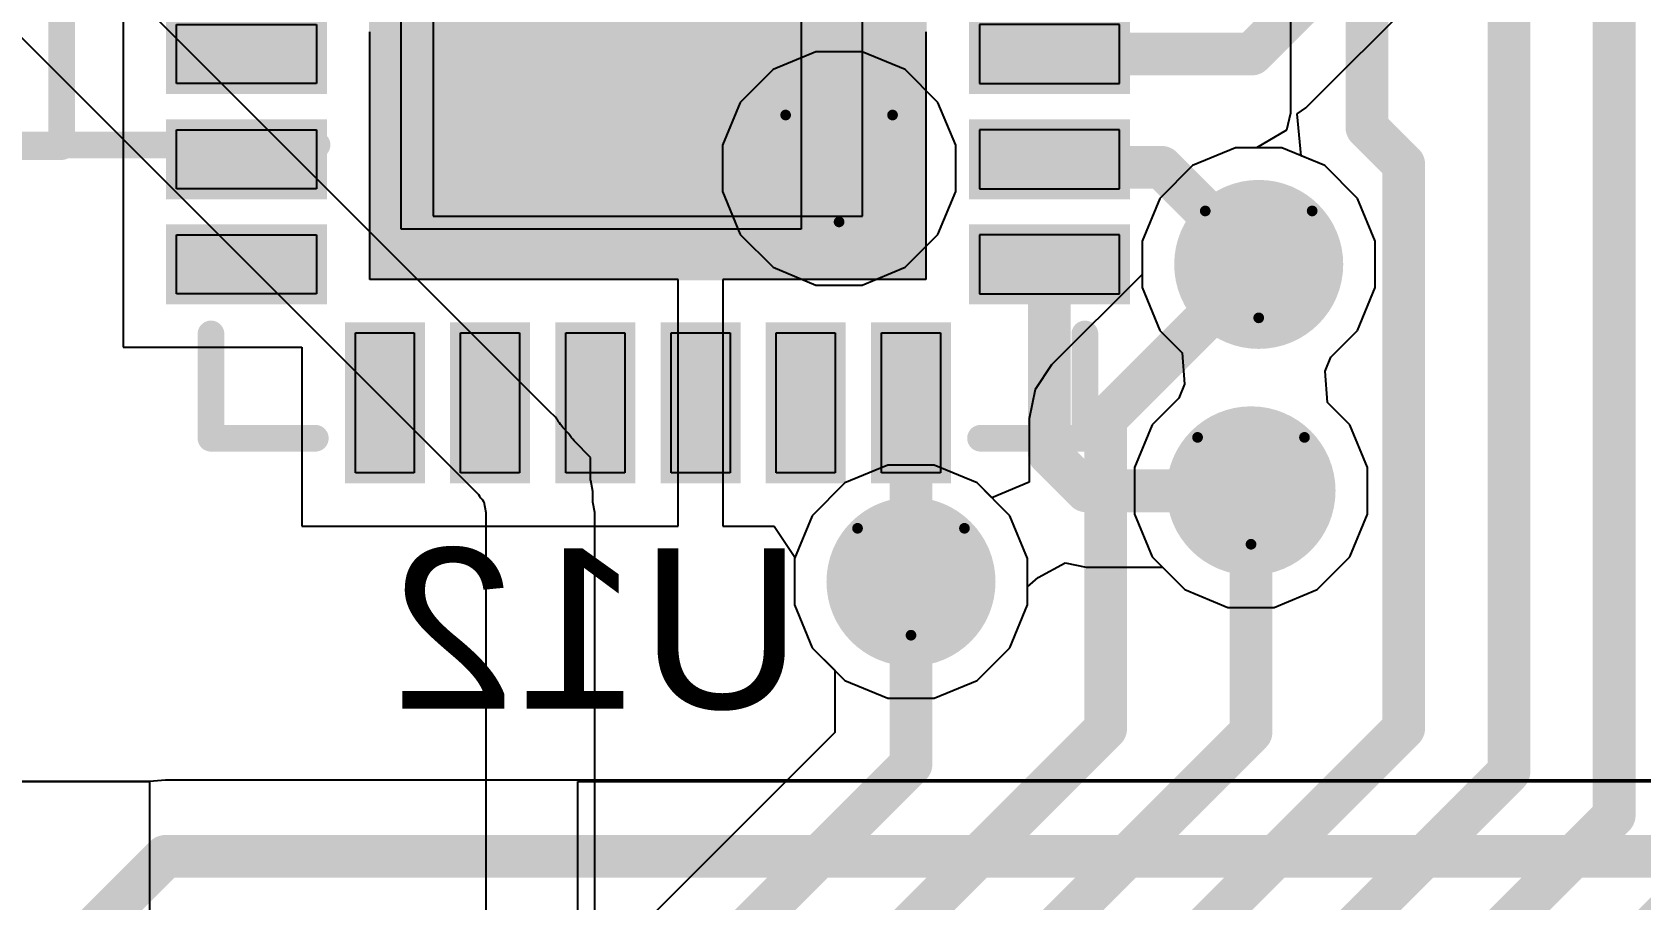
# Model space of a CAD drawing. Header units: inches. Extents: x -6 to 385, y -2 to 102.
# Drawn here: x 34.74 to 42.39, y 26.41 to 30.54 of the extents above; entities that cross this region are included whole.
import ezdxf

# ---------------------------------------------------------------- set-up
doc = ezdxf.new("R2010")
doc.units = ezdxf.units.IN
for name, color, linetype in [('Bottom Layer', 5, 'Continuous'), ('Bottom Overlay', 54, 'Continuous'), ('Bottom Paste', 16, 'Continuous'), ('Bottom Solder', 6, 'Continuous'), ('Drill Drawing', 1, 'Continuous'), ('Layer 1', 16, 'Continuous'), ('Layer 2', 76, 'Continuous'), ('Top Layer', 1, 'Continuous'), ('Top Overlay', 2, 'Continuous'), ('Top Solder', 216, 'Continuous'), ('Via Holes', 16, 'Continuous')]:
    doc.layers.add(name, color=color, linetype=linetype)
doc.styles.add('Arial', font='', dxfattribs={"height": 0.2})
doc.styles.get('Arial').set_extended_font_data('Arial')

# ---------------------------------------------------------------- blocks, each defined once
blk = doc.blocks.new('QFN_24_4_4__B_7')
at = {"layer": 'Bottom Layer'}
for points in [[(-1.3899, 1.575), (-1.3899, 2.24), (-1.1099, 2.24), (-1.1099, 1.575)], [(-0.8901, 1.575), (-0.8901, 2.24), (-0.6101, 2.24), (-0.6101, 1.575)], [(-0.3899, 1.575), (-0.3899, 2.24), (-0.1099, 2.24), (-0.1099, 1.575)], [(0.1099, 1.575), (0.1099, 2.24), (0.3899, 2.24), (0.3899, 1.575)], [(0.6101, 1.575), (0.6101, 2.24), (0.8901, 2.24), (0.8901, 1.575)], [(1.1099, 1.575), (1.1099, 2.24), (1.3899, 2.24), (1.3899, 1.575)], [(-2.24, 1.1099), (-2.24, 1.3899), (-1.575, 1.3899), (-1.575, 1.1099)], [(1.575, 1.1099), (1.575, 1.3899), (2.24, 1.3899), (2.24, 1.1099)], [(-1.275, -1.275), (-1.275, 1.275), (1.275, 1.275), (1.275, -1.275)], [(-2.24, 0.6101), (-2.24, 0.8901), (-1.575, 0.8901), (-1.575, 0.6101)], [(1.575, 0.6101), (1.575, 0.8901), (2.24, 0.8901), (2.24, 0.6101)], [(-2.24, 0.1099), (-2.24, 0.3899), (-1.575, 0.3899), (-1.575, 0.1099)], [(1.575, 0.1099), (1.575, 0.3899), (2.24, 0.3899), (2.24, 0.1099)], [(-2.24, -0.3899), (-2.24, -0.1099), (-1.575, -0.1099), (-1.575, -0.3899)], [(1.575, -0.3899), (1.575, -0.1099), (2.24, -0.1099), (2.24, -0.3899)], [(-2.24, -0.8901), (-2.24, -0.6101), (-1.575, -0.6101), (-1.575, -0.8901)], [(1.575, -0.8901), (1.575, -0.6101), (2.24, -0.6101), (2.24, -0.8901)], [(-2.24, -1.3899), (-2.24, -1.1099), (-1.575, -1.1099), (-1.575, -1.3899)], [(1.575, -1.3899), (1.575, -1.1099), (2.24, -1.1099), (2.24, -1.3899)], [(-1.3899, -2.24), (-1.3899, -1.575), (-1.1099, -1.575), (-1.1099, -2.24)], [(-0.8901, -2.24), (-0.8901, -1.575), (-0.6101, -1.575), (-0.6101, -2.24)], [(-0.3899, -2.24), (-0.3899, -1.575), (-0.1099, -1.575), (-0.1099, -2.24)], [(0.1099, -2.24), (0.1099, -1.575), (0.3899, -1.575), (0.3899, -2.24)], [(0.6101, -2.24), (0.6101, -1.575), (0.8901, -1.575), (0.8901, -2.24)], [(1.1099, -2.24), (1.1099, -1.575), (1.3899, -1.575), (1.3899, -2.24)]]:
    blk.add_hatch(color=5, dxfattribs=at).paths.add_polyline_path(points)
at = {"layer": 'Bottom Solder'}
for points in [[(-1.44, 1.525), (-1.44, 2.2901), (-1.0599, 2.2901), (-1.0599, 1.525)], [(-0.9401, 1.525), (-0.9401, 2.2901), (-0.56, 2.2901), (-0.56, 1.525)], [(-0.44, 1.525), (-0.44, 2.2901), (-0.0599, 2.2901), (-0.0599, 1.525)], [(0.0599, 1.525), (0.0599, 2.2901), (0.44, 2.2901), (0.44, 1.525)], [(0.56, 1.525), (0.56, 2.2901), (0.9401, 2.2901), (0.9401, 1.525)], [(1.0599, 1.525), (1.0599, 2.2901), (1.44, 2.2901), (1.44, 1.525)], [(-2.2901, 1.0599), (-2.2901, 1.44), (-1.525, 1.44), (-1.525, 1.0599)], [(1.525, 1.0599), (1.525, 1.44), (2.2901, 1.44), (2.2901, 1.0599)], [(-1.325, -1.325), (-1.325, 1.325), (1.325, 1.325), (1.325, -1.325)], [(-2.2901, 0.56), (-2.2901, 0.9401), (-1.525, 0.9401), (-1.525, 0.56)], [(1.525, 0.56), (1.525, 0.9401), (2.2901, 0.9401), (2.2901, 0.56)], [(-2.2901, 0.0599), (-2.2901, 0.44), (-1.525, 0.44), (-1.525, 0.0599)], [(1.525, 0.0599), (1.525, 0.44), (2.2901, 0.44), (2.2901, 0.0599)], [(-2.2901, -0.44), (-2.2901, -0.0599), (-1.525, -0.0599), (-1.525, -0.44)], [(1.525, -0.44), (1.525, -0.0599), (2.2901, -0.0599), (2.2901, -0.44)], [(-2.2901, -0.9401), (-2.2901, -0.56), (-1.525, -0.56), (-1.525, -0.9401)], [(1.525, -0.9401), (1.525, -0.56), (2.2901, -0.56), (2.2901, -0.9401)], [(-2.2901, -1.44), (-2.2901, -1.0599), (-1.525, -1.0599), (-1.525, -1.44)], [(1.525, -1.44), (1.525, -1.0599), (2.2901, -1.0599), (2.2901, -1.44)], [(-1.44, -2.2901), (-1.44, -1.525), (-1.0599, -1.525), (-1.0599, -2.2901)], [(-0.9401, -2.2901), (-0.9401, -1.525), (-0.56, -1.525), (-0.56, -2.2901)], [(-0.44, -2.2901), (-0.44, -1.525), (-0.0599, -1.525), (-0.0599, -2.2901)], [(0.0599, -2.2901), (0.0599, -1.525), (0.44, -1.525), (0.44, -2.2901)], [(0.56, -2.2901), (0.56, -1.525), (0.9401, -1.525), (0.9401, -2.2901)], [(1.0599, -2.2901), (1.0599, -1.525), (1.44, -1.525), (1.44, -2.2901)]]:
    blk.add_hatch(color=6, dxfattribs=at).paths.add_polyline_path(points)
at = {"layer": 'Bottom Overlay'}
for points in [[(-2.0762, 2.0762, 0.127, 0.127, 0), (-2.0762, 1.5805, 0.127, 0.127, 0)], [(-1.5805, 2.0762, 0.127, 0.127, 0), (-2.0762, 2.0762, 0.127, 0.127, 0)], [(2.0762, 2.0762, 0.127, 0.127, 0), (1.5805, 2.0762, 0.127, 0.127, 0)], [(2.0762, 2.0762, 0.127, 0.127, 0), (2.0762, 1.5805, 0.127, 0.127, 0)], [(-2.3835, -1.2499, 0.127, 0.127, 0), (-2.4597, -1.1737, 0.127, 0.127, 0)], [(-2.4597, -1.1737, 0.127, 0.127, 0), (-2.4597, -1.3261, 0.127, 0.127, 0)], [(-2.3835, -1.2499, 0.127, 0.127, 0), (-2.4597, -1.3261, 0.127, 0.127, 0)], [(-2.0762, -1.5805, 0.127, 0.127, 0), (-2.0762, -2.0762, 0.127, 0.127, 0)], [(2.0762, -1.5805, 0.127, 0.127, 0), (2.0762, -2.0762, 0.127, 0.127, 0)], [(-1.5805, -2.0762, 0.127, 0.127, 0), (-2.0762, -2.0762, 0.127, 0.127, 0)], [(2.0762, -2.0762, 0.127, 0.127, 0), (1.5805, -2.0762, 0.127, 0.127, 0)]]:
    blk.add_lwpolyline(points, format="xyseb", dxfattribs=at)
for points in [[(-2.1079, 2.0762, 0.0635, 0.0635, 1), (-2.0444, 2.0762, 0.0635, 0.0635, 1)], [(-2.1079, 2.0762, 0.0635, 0.0635, 1), (-2.0444, 2.0762, 0.0635, 0.0635, 1)], [(-1.6122, 2.0762, 0.0635, 0.0635, 1), (-1.5487, 2.0762, 0.0635, 0.0635, 1)], [(1.5487, 2.0762, 0.0635, 0.0635, 1), (1.6122, 2.0762, 0.0635, 0.0635, 1)], [(2.0444, 2.0762, 0.0635, 0.0635, 1), (2.1079, 2.0762, 0.0635, 0.0635, 1)], [(2.0444, 2.0762, 0.0635, 0.0635, 1), (2.1079, 2.0762, 0.0635, 0.0635, 1)], [(-2.1079, 1.5805, 0.0635, 0.0635, 1), (-2.0444, 1.5805, 0.0635, 0.0635, 1)], [(2.0444, 1.5805, 0.0635, 0.0635, 1), (2.1079, 1.5805, 0.0635, 0.0635, 1)], [(-2.4915, -1.1737, 0.0635, 0.0635, 1), (-2.428, -1.1737, 0.0635, 0.0635, 1)], [(-2.4915, -1.1737, 0.0635, 0.0635, 1), (-2.428, -1.1737, 0.0635, 0.0635, 1)], [(-2.4153, -1.2499, 0.0635, 0.0635, 1), (-2.3518, -1.2499, 0.0635, 0.0635, 1)], [(-2.4153, -1.2499, 0.0635, 0.0635, 1), (-2.3518, -1.2499, 0.0635, 0.0635, 1)], [(-2.4915, -1.3261, 0.0635, 0.0635, 1), (-2.428, -1.3261, 0.0635, 0.0635, 1)], [(-2.4915, -1.3261, 0.0635, 0.0635, 1), (-2.428, -1.3261, 0.0635, 0.0635, 1)], [(-2.1079, -1.5805, 0.0635, 0.0635, 1), (-2.0444, -1.5805, 0.0635, 0.0635, 1)], [(2.0444, -1.5805, 0.0635, 0.0635, 1), (2.1079, -1.5805, 0.0635, 0.0635, 1)], [(-2.1079, -2.0762, 0.0635, 0.0635, 1), (-2.0444, -2.0762, 0.0635, 0.0635, 1)], [(-2.1079, -2.0762, 0.0635, 0.0635, 1), (-2.0444, -2.0762, 0.0635, 0.0635, 1)], [(-1.6122, -2.0762, 0.0635, 0.0635, 1), (-1.5487, -2.0762, 0.0635, 0.0635, 1)], [(1.5487, -2.0762, 0.0635, 0.0635, 1), (1.6122, -2.0762, 0.0635, 0.0635, 1)], [(2.0444, -2.0762, 0.0635, 0.0635, 1), (2.1079, -2.0762, 0.0635, 0.0635, 1)], [(2.0444, -2.0762, 0.0635, 0.0635, 1), (2.1079, -2.0762, 0.0635, 0.0635, 1)]]:
    blk.add_lwpolyline(points, format="xyseb", close=True, dxfattribs=at)
at = {"layer": 'Bottom Paste'}
for p, q in [((-1.39, 2.24), (-1.39, 2.24)), ((-1.39, 2.24), (-1.11, 2.24)), ((-1.39, 1.575), (-1.39, 2.24)), ((-1.11, 2.24), (-1.11, 1.575)), ((-0.89, 2.24), (-0.89, 2.24)), ((-0.89, 2.24), (-0.61, 2.24)), ((-0.89, 1.575), (-0.89, 2.24)), ((-0.61, 2.24), (-0.61, 1.575)), ((-0.39, 2.24), (-0.39, 2.24)), ((-0.39, 2.24), (-0.11, 2.24)), ((-0.39, 1.575), (-0.39, 2.24)), ((-0.11, 2.24), (-0.11, 1.575)), ((0.11, 2.24), (0.11, 2.24)), ((0.11, 2.24), (0.39, 2.24)), ((0.11, 1.575), (0.11, 2.24)), ((0.39, 2.24), (0.39, 1.575)), ((0.61, 2.24), (0.61, 2.24)), ((0.61, 2.24), (0.89, 2.24)), ((0.61, 1.575), (0.61, 2.24)), ((0.89, 2.24), (0.89, 1.575)), ((1.11, 2.24), (1.11, 2.24)), ((1.11, 2.24), (1.39, 2.24)), ((1.11, 1.575), (1.11, 2.24)), ((1.39, 2.24), (1.39, 1.575)), ((-1.11, 1.575), (-1.39, 1.575)), ((-0.61, 1.575), (-0.89, 1.575)), ((-0.11, 1.575), (-0.39, 1.575)), ((0.39, 1.575), (0.11, 1.575)), ((0.89, 1.575), (0.61, 1.575)), ((1.39, 1.575), (1.11, 1.575)), ((-1.575, 1.39), (-2.24, 1.39)), ((-2.24, 1.39), (-2.24, 1.11)), ((-1.575, 1.11), (-1.575, 1.39)), ((1.575, 1.11), (1.575, 1.39)), ((1.575, 1.39), (2.24, 1.39)), ((2.24, 1.39), (2.24, 1.11)), ((-2.24, 1.11), (-2.24, 1.11)), ((-2.24, 1.11), (-1.575, 1.11)), ((2.24, 1.11), (1.575, 1.11)), ((2.24, 1.11), (2.24, 1.11)), ((1.02, 1.02), (-1.02, 1.02)), ((-1.02, 1.02), (-1.02, -1.02)), ((1.02, -1.02), (1.02, 1.02)), ((-1.575, 0.89), (-2.24, 0.89)), ((-2.24, 0.89), (-2.24, 0.61)), ((-1.575, 0.61), (-1.575, 0.89)), ((1.575, 0.61), (1.575, 0.89)), ((1.575, 0.89), (2.24, 0.89)), ((2.24, 0.89), (2.24, 0.61)), ((-2.24, 0.61), (-2.24, 0.61)), ((-2.24, 0.61), (-1.575, 0.61)), ((2.24, 0.61), (1.575, 0.61)), ((2.24, 0.61), (2.24, 0.61)), ((-1.575, 0.39), (-2.24, 0.39)), ((-2.24, 0.39), (-2.24, 0.11)), ((-1.575, 0.11), (-1.575, 0.39)), ((1.575, 0.11), (1.575, 0.39)), ((1.575, 0.39), (2.24, 0.39)), ((2.24, 0.39), (2.24, 0.11)), ((-2.24, 0.11), (-2.24, 0.11)), ((-2.24, 0.11), (-1.575, 0.11)), ((2.24, 0.11), (1.575, 0.11)), ((2.24, 0.11), (2.24, 0.11)), ((-1.575, -0.11), (-2.24, -0.11)), ((-2.24, -0.11), (-2.24, -0.39)), ((-1.575, -0.39), (-1.575, -0.11)), ((1.575, -0.39), (1.575, -0.11)), ((1.575, -0.11), (2.24, -0.11)), ((2.24, -0.11), (2.24, -0.39)), ((-2.24, -0.39), (-2.24, -0.39)), ((-2.24, -0.39), (-1.575, -0.39)), ((2.24, -0.39), (1.575, -0.39)), ((2.24, -0.39), (2.24, -0.39)), ((-1.575, -0.61), (-2.24, -0.61)), ((-2.24, -0.61), (-2.24, -0.89)), ((-1.575, -0.89), (-1.575, -0.61)), ((1.575, -0.89), (1.575, -0.61)), ((1.575, -0.61), (2.24, -0.61)), ((2.24, -0.61), (2.24, -0.89)), ((-2.24, -0.89), (-2.24, -0.89)), ((-2.24, -0.89), (-1.575, -0.89)), ((2.24, -0.89), (1.575, -0.89)), ((2.24, -0.89), (2.24, -0.89)), ((-1.02, -1.02), (1.02, -1.02)), ((1.02, -1.02), (1.02, -1.02)), ((-1.575, -1.11), (-2.24, -1.11)), ((-2.24, -1.11), (-2.24, -1.39)), ((-1.575, -1.39), (-1.575, -1.11)), ((1.575, -1.39), (1.575, -1.11)), ((1.575, -1.11), (2.24, -1.11)), ((2.24, -1.11), (2.24, -1.39)), ((-2.24, -1.39), (-2.24, -1.39)), ((-2.24, -1.39), (-1.575, -1.39)), ((2.24, -1.39), (1.575, -1.39)), ((2.24, -1.39), (2.24, -1.39)), ((-1.39, -1.575), (-1.39, -1.575)), ((-1.39, -1.575), (-1.11, -1.575)), ((-1.39, -2.24), (-1.39, -1.575)), ((-1.11, -1.575), (-1.11, -2.24)), ((-0.89, -1.575), (-0.89, -1.575)), ((-0.89, -1.575), (-0.61, -1.575)), ((-0.89, -2.24), (-0.89, -1.575)), ((-0.61, -1.575), (-0.61, -2.24)), ((-0.39, -1.575), (-0.39, -1.575)), ((-0.39, -1.575), (-0.11, -1.575)), ((-0.39, -2.24), (-0.39, -1.575)), ((-0.11, -1.575), (-0.11, -2.24)), ((0.11, -1.575), (0.11, -1.575)), ((0.11, -1.575), (0.39, -1.575)), ((0.11, -2.24), (0.11, -1.575)), ((0.39, -1.575), (0.39, -2.24)), ((0.61, -1.575), (0.61, -1.575)), ((0.61, -1.575), (0.89, -1.575)), ((0.61, -2.24), (0.61, -1.575)), ((0.89, -1.575), (0.89, -2.24)), ((1.11, -1.575), (1.11, -1.575)), ((1.11, -1.575), (1.39, -1.575)), ((1.11, -2.24), (1.11, -1.575)), ((1.39, -1.575), (1.39, -2.24)), ((-1.11, -2.24), (-1.39, -2.24)), ((-0.61, -2.24), (-0.89, -2.24)), ((-0.11, -2.24), (-0.39, -2.24)), ((0.39, -2.24), (0.11, -2.24)), ((0.89, -2.24), (0.61, -2.24)), ((1.39, -2.24), (1.11, -2.24))]:
    blk.add_line(p, q, dxfattribs=at)
blk = doc.blocks.new('____23_B_127')
at = {"layer": 'Bottom Layer'}
for points in [[(-1.36, 1.46), (-0.54, 1.46), (-0.54, 0.54), (-1.36, 0.54)], [(0.54, 1.46), (1.36, 1.46), (1.36, 0.54), (0.54, 0.54)], [(-0.41, -0.54), (0.41, -0.54), (0.41, -1.46), (-0.41, -1.46)]]:
    blk.add_hatch(color=5, dxfattribs=at).paths.add_polyline_path(points)
at = {"layer": 'Bottom Paste'}
for points in [[(-1.36, 1.46), (-0.54, 1.46), (-0.54, 0.54), (-1.36, 0.54)], [(0.54, 1.46), (1.36, 1.46), (1.36, 0.54), (0.54, 0.54)], [(-0.41, -0.54), (0.41, -0.54), (0.41, -1.46), (-0.41, -1.46)]]:
    blk.add_hatch(color=16, dxfattribs=at).paths.add_polyline_path(points)
at = {"layer": 'Bottom Solder'}
for points in [[(-1.4616, 1.5616), (-0.4384, 1.5616), (-0.4384, 0.4384), (-1.4616, 0.4384)], [(0.4384, 1.5616), (1.4616, 1.5616), (1.4616, 0.4384), (0.4384, 0.4384)], [(-0.5116, -0.4384), (0.5116, -0.4384), (0.5116, -1.5616), (-0.5116, -1.5616)]]:
    blk.add_hatch(color=6, dxfattribs=at).paths.add_polyline_path(points)
at = {"layer": 'Bottom Overlay'}
for points in [[(-1.6764, 1.2954, 0.127, 0.127, 0), (-1.5494, 1.1684, 0.127, 0.127, 0)], [(-1.6764, 1.0414, 0.127, 0.127, 0), (-1.6764, 1.2954, 0.127, 0.127, 0)], [(-1.6764, 1.0414, 0.127, 0.127, 0), (-1.5494, 1.1684, 0.127, 0.127, 0)], [(-0.3302, 0.7874, 0.127, 0.127, 0), (0.3302, 0.7874, 0.127, 0.127, 0)], [(-1.5494, -0.8128, 0.127, 0.127, 0), (-1.5494, 0.5842, 0.127, 0.127, 0)], [(1.5494, -0.8128, 0.127, 0.127, 0), (1.5494, 0.5842, 0.127, 0.127, 0)], [(-1.5494, -0.8128, 0.127, 0.127, 0), (-0.5588, -0.8128, 0.127, 0.127, 0)], [(0.5588, -0.8128, 0.127, 0.127, 0), (1.5494, -0.8128, 0.127, 0.127, 0)]]:
    blk.add_lwpolyline(points, format="xyseb", dxfattribs=at)
for points in [[(-1.7082, 1.2954, 0.0635, 0.0635, 1), (-1.6446, 1.2954, 0.0635, 0.0635, 1)], [(-1.7082, 1.2954, 0.0635, 0.0635, 1), (-1.6446, 1.2954, 0.0635, 0.0635, 1)], [(-1.5812, 1.1684, 0.0635, 0.0635, 1), (-1.5176, 1.1684, 0.0635, 0.0635, 1)], [(-1.5812, 1.1684, 0.0635, 0.0635, 1), (-1.5176, 1.1684, 0.0635, 0.0635, 1)], [(-1.7082, 1.0414, 0.0635, 0.0635, 1), (-1.6446, 1.0414, 0.0635, 0.0635, 1)], [(-1.7082, 1.0414, 0.0635, 0.0635, 1), (-1.6446, 1.0414, 0.0635, 0.0635, 1)], [(-0.362, 0.7874, 0.0635, 0.0635, 1), (-0.2985, 0.7874, 0.0635, 0.0635, 1)], [(0.2984, 0.7874, 0.0635, 0.0635, 1), (0.3619, 0.7874, 0.0635, 0.0635, 1)], [(-1.5811, 0.5842, 0.0635, 0.0635, 1), (-1.5176, 0.5842, 0.0635, 0.0635, 1)], [(1.5177, 0.5842, 0.0635, 0.0635, 1), (1.5812, 0.5842, 0.0635, 0.0635, 1)], [(-1.5812, -0.8128, 0.0635, 0.0635, 1), (-1.5176, -0.8128, 0.0635, 0.0635, 1)], [(-1.5812, -0.8128, 0.0635, 0.0635, 1), (-1.5176, -0.8128, 0.0635, 0.0635, 1)], [(-0.5905, -0.8128, 0.0635, 0.0635, 1), (-0.5271, -0.8128, 0.0635, 0.0635, 1)], [(0.5271, -0.8128, 0.0635, 0.0635, 1), (0.5905, -0.8128, 0.0635, 0.0635, 1)], [(1.5177, -0.8128, 0.0635, 0.0635, 1), (1.5812, -0.8128, 0.0635, 0.0635, 1)], [(1.5177, -0.8128, 0.0635, 0.0635, 1), (1.5812, -0.8128, 0.0635, 0.0635, 1)]]:
    blk.add_lwpolyline(points, format="xyseb", close=True, dxfattribs=at)
blk = doc.blocks.new('DM3BT_DSF_PEJS_135')
at = {"layer": 'Top Layer'}
blk.add_hatch(color=1, dxfattribs=at).paths.add_polyline_path([(-7.4, -6.6), (-5.9, -6.6), (-5.9, -8.5), (-7.4, -8.5)])
at = {"layer": 'Top Solder'}
blk.add_hatch(color=216, dxfattribs=at).paths.add_polyline_path([(-7.4, -6.6), (-5.9, -6.6), (-5.9, -8.5), (-7.4, -8.5)])
at = {"layer": 'Top Layer'}
for p, q in [((-7.4, -8.5), (-7.4, -6.6)), ((-7.4, -6.6), (-5.9, -6.6)), ((-5.4, -8.5), (-7.4, -8.5))]:
    blk.add_line(p, q, dxfattribs=at)
at = {"layer": 'Top Overlay'}
blk.add_lwpolyline([(-7, 7.65, 0.127, 0.127, 0), (-7, -6.2, 0.127, 0.127, 0)], format="xyseb", dxfattribs=at)
blk.add_lwpolyline([(-7.0317, -6.2, 0.0635, 0.0635, 1), (-6.9682, -6.2, 0.0635, 0.0635, 1)], format="xyseb", close=True, dxfattribs=at)

msp = doc.modelspace()

# ---------------------------------------------------------------- hatches: boundary and pattern name
at = {"layer": 'Bottom Layer'}
h = msp.add_hatch(color=5, dxfattribs=at)
edge = h.paths.add_edge_path()
edge.add_arc((38.5763, 29.8877), 0.3, 0, 360)
h = msp.add_hatch(color=5, dxfattribs=at)
edge = h.paths.add_edge_path()
edge.add_arc((40.57, 29.4318), 0.3, 0, 360)
h = msp.add_hatch(color=5, dxfattribs=at)
edge = h.paths.add_edge_path()
edge.add_arc((40.5335, 28.3557), 0.3, 0, 360)
h = msp.add_hatch(color=5, dxfattribs=at)
edge = h.paths.add_edge_path()
edge.add_arc((38.9179, 27.9235), 0.3, 0, 360)
at = {"layer": 'Bottom Solder'}
h = msp.add_hatch(color=6, dxfattribs=at)
edge = h.paths.add_edge_path()
edge.add_arc((38.5763, 29.8877), 0.4016, 0, 360)
h = msp.add_hatch(color=6, dxfattribs=at)
edge = h.paths.add_edge_path()
edge.add_arc((40.57, 29.4318), 0.4016, 0, 360)
h = msp.add_hatch(color=6, dxfattribs=at)
edge = h.paths.add_edge_path()
edge.add_arc((40.5335, 28.3557), 0.4016, 0, 360)
h = msp.add_hatch(color=6, dxfattribs=at)
edge = h.paths.add_edge_path()
edge.add_arc((38.9179, 27.9235), 0.4016, 0, 360)
at = {"layer": 'Layer 1'}
h = msp.add_hatch(color=16, dxfattribs=at)
edge = h.paths.add_edge_path()
edge.add_arc((38.5763, 29.8877), 0.3, 0, 360)
h = msp.add_hatch(color=16, dxfattribs=at)
edge = h.paths.add_edge_path()
edge.add_arc((40.57, 29.4318), 0.3, 0, 360)
h = msp.add_hatch(color=16, dxfattribs=at)
edge = h.paths.add_edge_path()
edge.add_arc((40.5335, 28.3557), 0.3, 0, 360)
h = msp.add_hatch(color=16, dxfattribs=at)
edge = h.paths.add_edge_path()
edge.add_arc((38.9179, 27.9235), 0.3, 0, 360)
at = {"layer": 'Layer 2'}
h = msp.add_hatch(color=76, dxfattribs=at)
edge = h.paths.add_edge_path()
edge.add_arc((38.5763, 29.8877), 0.3, 0, 360)
h = msp.add_hatch(color=76, dxfattribs=at)
edge = h.paths.add_edge_path()
edge.add_arc((40.57, 29.4318), 0.3, 0, 360)
h = msp.add_hatch(color=76, dxfattribs=at)
edge = h.paths.add_edge_path()
edge.add_arc((40.5335, 28.3557), 0.3, 0, 360)
h = msp.add_hatch(color=76, dxfattribs=at)
edge = h.paths.add_edge_path()
edge.add_arc((38.9179, 27.9235), 0.3, 0, 360)
at = {"layer": 'Top Layer'}
h = msp.add_hatch(color=1, dxfattribs=at)
edge = h.paths.add_edge_path()
edge.add_arc((38.5763, 29.8877), 0.3, 0, 360)
h = msp.add_hatch(color=1, dxfattribs=at)
edge = h.paths.add_edge_path()
edge.add_arc((40.57, 29.4318), 0.3, 0, 360)
h = msp.add_hatch(color=1, dxfattribs=at)
edge = h.paths.add_edge_path()
edge.add_arc((40.5335, 28.3557), 0.3, 0, 360)
h = msp.add_hatch(color=1, dxfattribs=at)
edge = h.paths.add_edge_path()
edge.add_arc((38.9179, 27.9235), 0.3, 0, 360)
at = {"layer": 'Top Solder'}
h = msp.add_hatch(color=216, dxfattribs=at)
edge = h.paths.add_edge_path()
edge.add_arc((38.5763, 29.8877), 0.4016, 0, 360)
h = msp.add_hatch(color=216, dxfattribs=at)
edge = h.paths.add_edge_path()
edge.add_arc((40.57, 29.4318), 0.4016, 0, 360)
h = msp.add_hatch(color=216, dxfattribs=at)
edge = h.paths.add_edge_path()
edge.add_arc((40.5335, 28.3557), 0.4016, 0, 360)
h = msp.add_hatch(color=216, dxfattribs=at)
edge = h.paths.add_edge_path()
edge.add_arc((38.9179, 27.9235), 0.4016, 0, 360)
at = {"layer": 'Via Holes'}
h = msp.add_hatch(color=7, dxfattribs=at)
edge = h.paths.add_edge_path()
edge.add_arc((38.5763, 29.8877), 0.15, 0, 360)
h = msp.add_hatch(color=7, dxfattribs=at)
edge = h.paths.add_edge_path()
edge.add_arc((40.57, 29.4318), 0.15, 0, 360)
h = msp.add_hatch(color=7, dxfattribs=at)
edge = h.paths.add_edge_path()
edge.add_arc((40.5335, 28.3557), 0.15, 0, 360)
h = msp.add_hatch(color=7, dxfattribs=at)
edge = h.paths.add_edge_path()
edge.add_arc((38.9179, 27.9235), 0.15, 0, 360)

# ---------------------------------------------------------------- linework, layer by layer
at = {"layer": 'Bottom Layer'}
for p, q in [((35.1739, 31.0378), (35.1739, 30.0378)), ((40.7939, 30.1754), (41.3406, 30.722)), ((36.3469, 29.3607), (36.3469, 30.5376)), ((38.989, 30.5376), (38.989, 29.3607)), ((40.753, 30.148), (40.7939, 30.1754)), ((40.771, 29.9481), (40.753, 30.148)), ((35.1739, 30.0378), (35.1739, 29.0378)), ((40.8838, 29.9014), (40.771, 29.9481)), ((41.0397, 29.7456), (40.8838, 29.9014)), ((41.124, 29.542), (41.0397, 29.7456)), ((41.124, 29.3216), (41.124, 29.542)), ((37.8121, 29.3607), (36.3469, 29.3607)), ((37.8121, 28.1877), (37.8121, 29.3607)), ((38.989, 29.3607), (38.024, 29.3607)), ((38.024, 29.3607), (38.024, 28.1877)), ((41.0397, 29.1179), (41.124, 29.3216)), ((40.9125, 28.9908), (41.0397, 29.1179)), ((35.1739, 29.0378), (36.024, 29.0378)), ((36.024, 29.0378), (36.024, 28.1877)), ((40.8865, 28.9248), (40.9125, 28.9908)), ((40.8974, 28.7753), (40.8865, 28.9248)), ((41.0032, 28.6695), (40.8974, 28.7753)), ((41.0875, 28.4659), (41.0032, 28.6695)), ((41.0875, 28.2455), (41.0875, 28.4659)), ((41.0032, 28.0419), (41.0875, 28.2455)), ((36.024, 28.1877), (37.8121, 28.1877)), ((38.024, 28.1877), (38.2677, 28.1877)), ((38.2677, 28.1877), (38.3664, 28.0398)), ((38.3664, 28.0398), (38.3639, 28.0337)), ((38.3639, 28.0337), (38.3639, 27.8133)), ((39.5225, 27.9438), (39.6497, 28.0131)), ((39.6497, 28.0131), (39.75, 27.9931)), ((39.75, 27.9931), (39.75, 27.9931)), ((39.75, 27.9931), (40.1126, 27.9931)), ((40.1126, 27.9931), (40.2197, 27.886)), ((40.8474, 27.886), (41.0032, 28.0419)), ((39.4719, 27.9), (39.5225, 27.9438)), ((39.4719, 27.8133), (39.4719, 27.9)), ((40.2197, 27.886), (40.4234, 27.8017)), ((40.6437, 27.8017), (40.8474, 27.886)), ((38.3639, 27.8133), (38.4483, 27.6097)), ((39.3876, 27.6097), (39.4719, 27.8133)), ((40.4234, 27.8017), (40.6437, 27.8017)), ((38.4483, 27.6097), (38.6041, 27.4539)), ((39.2317, 27.4539), (39.3876, 27.6097)), ((38.6041, 27.4539), (38.8077, 27.3695)), ((39.0281, 27.3695), (39.2317, 27.4539)), ((38.8077, 27.3695), (39.0281, 27.3695)), ((35.3755, 26.9809), (35.2994, 26.9748)), ((45.3681, 26.9809), (35.3755, 26.9809)), ((35.3755, 26.9809), (35.3755, 26.9809)), ((31.6792, 26.9748), (35.2994, 26.9748)), ((35.2994, 26.9748), (31.6792, 26.9748)), ((35.2994, 26.9748), (35.2994, 8.246)), ((35.2994, 26.9748), (35.2994, 26.9748)), ((37.3344, 26.9748), (51.4524, 26.9748)), ((37.3344, 23.3992), (37.3344, 26.9748))]:
    msp.add_line(p, q, dxfattribs=at)
for points in [[(40.5376, 30.4318, 0.2032, 0.2032, 0), (41.0842, 30.9784, 0.2032, 0.2032, 0)], [(39.5755, 30.4318, 0.2032, 0.2032, 0), (40.5376, 30.4318, 0.2032, 0.2032, 0)], [(39.5755, 29.9316, 0.2032, 0.2032, 0), (39.6139, 29.8932, 0.2032, 0.2032, 0)], [(39.6139, 29.8932, 0.2032, 0.2032, 0), (40.1085, 29.8932, 0.2032, 0.2032, 0)], [(40.1085, 29.8932, 0.2032, 0.2032, 0), (40.57, 29.4318, 0.2032, 0.2032, 0)], [(39.5755, 28.5302, 0.2032, 0.2032, 0), (39.5755, 29.4318, 0.2032, 0.2032, 0)], [(38.9179, 27.9235, 0.2032, 0.2032, 0), (38.9179, 28.7742, 0.2032, 0.2032, 0)], [(39.5755, 28.5302, 0.2032, 0.2032, 0), (39.75, 28.3557, 0.2032, 0.2032, 0)], [(39.75, 28.3557, 0.2032, 0.2032, 0), (40.5335, 28.3557, 0.2032, 0.2032, 0)], [(34.9645, 26.2074, 0.2032, 0.2032, 0), (35.3755, 26.6184, 0.2032, 0.2032, 0)], [(35.3755, 26.6184, 0.2032, 0.2032, 0), (50.2839, 26.6184, 0.2032, 0.2032, 0)]]:
    msp.add_lwpolyline(points, format="xyseb", dxfattribs=at)
for points in [[(39.5247, 30.4318, 0.1016, 0.1016, 1), (39.6263, 30.4318, 0.1016, 0.1016, 1)], [(40.4868, 30.4318, 0.1016, 0.1016, 1), (40.5884, 30.4318, 0.1016, 0.1016, 1)], [(40.4868, 30.4318, 0.1016, 0.1016, 1), (40.5884, 30.4318, 0.1016, 0.1016, 1)], [(39.5247, 29.9316, 0.1016, 0.1016, 1), (39.6263, 29.9316, 0.1016, 0.1016, 1)], [(39.5631, 29.8932, 0.1016, 0.1016, 1), (39.6647, 29.8932, 0.1016, 0.1016, 1)], [(39.5631, 29.8932, 0.1016, 0.1016, 1), (39.6647, 29.8932, 0.1016, 0.1016, 1)], [(40.0577, 29.8932, 0.1016, 0.1016, 1), (40.1593, 29.8932, 0.1016, 0.1016, 1)], [(40.0577, 29.8932, 0.1016, 0.1016, 1), (40.1593, 29.8932, 0.1016, 0.1016, 1)], [(39.5247, 29.4318, 0.1016, 0.1016, 1), (39.6263, 29.4318, 0.1016, 0.1016, 1)], [(40.5192, 29.4318, 0.1016, 0.1016, 1), (40.6208, 29.4318, 0.1016, 0.1016, 1)], [(38.8671, 28.7742, 0.1016, 0.1016, 1), (38.9687, 28.7742, 0.1016, 0.1016, 1)], [(39.5247, 28.5302, 0.1016, 0.1016, 1), (39.6263, 28.5302, 0.1016, 0.1016, 1)], [(39.5247, 28.5302, 0.1016, 0.1016, 1), (39.6263, 28.5302, 0.1016, 0.1016, 1)], [(39.6992, 28.3557, 0.1016, 0.1016, 1), (39.8008, 28.3557, 0.1016, 0.1016, 1)], [(39.6992, 28.3557, 0.1016, 0.1016, 1), (39.8008, 28.3557, 0.1016, 0.1016, 1)], [(40.4827, 28.3557, 0.1016, 0.1016, 1), (40.5843, 28.3557, 0.1016, 0.1016, 1)], [(38.8671, 27.9235, 0.1016, 0.1016, 1), (38.9687, 27.9235, 0.1016, 0.1016, 1)], [(35.3247, 26.6184, 0.1016, 0.1016, 1), (35.4263, 26.6184, 0.1016, 0.1016, 1)], [(35.3247, 26.6184, 0.1016, 0.1016, 1), (35.4263, 26.6184, 0.1016, 0.1016, 1)]]:
    msp.add_lwpolyline(points, format="xyseb", close=True, dxfattribs=at)
at = {"layer": 'Drill Drawing'}
for points in [[(38.3222, 30.1417, 0.0508, 0.0508, 0), (38.8302, 30.1417, 0.0508, 0.0508, 0)], [(38.3222, 30.1417, 0.0508, 0.0508, 0), (38.5763, 29.6337, 0.0508, 0.0508, 0)], [(38.5763, 29.6337, 0.0508, 0.0508, 0), (38.8302, 30.1417, 0.0508, 0.0508, 0)], [(40.316, 29.6858, 0.0508, 0.0508, 0), (40.824, 29.6858, 0.0508, 0.0508, 0)], [(40.316, 29.6858, 0.0508, 0.0508, 0), (40.57, 29.1778, 0.0508, 0.0508, 0)], [(40.57, 29.1778, 0.0508, 0.0508, 0), (40.824, 29.6858, 0.0508, 0.0508, 0)], [(40.2795, 28.6097, 0.0508, 0.0508, 0), (40.7875, 28.6097, 0.0508, 0.0508, 0)], [(40.2795, 28.6097, 0.0508, 0.0508, 0), (40.5335, 28.1017, 0.0508, 0.0508, 0)], [(40.5335, 28.1017, 0.0508, 0.0508, 0), (40.7875, 28.6097, 0.0508, 0.0508, 0)], [(38.6639, 28.1775, 0.0508, 0.0508, 0), (39.1719, 28.1775, 0.0508, 0.0508, 0)], [(38.6639, 28.1775, 0.0508, 0.0508, 0), (38.9179, 27.6695, 0.0508, 0.0508, 0)], [(38.9179, 27.6695, 0.0508, 0.0508, 0), (39.1719, 28.1775, 0.0508, 0.0508, 0)]]:
    msp.add_lwpolyline(points, format="xyseb", dxfattribs=at)
for points in [[(38.3096, 30.1417, 0.0254, 0.0254, 1), (38.3349, 30.1417, 0.0254, 0.0254, 1)], [(38.3096, 30.1417, 0.0254, 0.0254, 1), (38.3349, 30.1417, 0.0254, 0.0254, 1)], [(38.8175, 30.1417, 0.0254, 0.0254, 1), (38.8429, 30.1417, 0.0254, 0.0254, 1)], [(38.8175, 30.1417, 0.0254, 0.0254, 1), (38.8429, 30.1417, 0.0254, 0.0254, 1)], [(38.5635, 29.6337, 0.0254, 0.0254, 1), (38.5889, 29.6337, 0.0254, 0.0254, 1)], [(38.5635, 29.6337, 0.0254, 0.0254, 1), (38.5889, 29.6337, 0.0254, 0.0254, 1)], [(40.3033, 29.6858, 0.0254, 0.0254, 1), (40.3287, 29.6858, 0.0254, 0.0254, 1)], [(40.3033, 29.6858, 0.0254, 0.0254, 1), (40.3287, 29.6858, 0.0254, 0.0254, 1)], [(40.8113, 29.6858, 0.0254, 0.0254, 1), (40.8367, 29.6858, 0.0254, 0.0254, 1)], [(40.8113, 29.6858, 0.0254, 0.0254, 1), (40.8367, 29.6858, 0.0254, 0.0254, 1)], [(40.5573, 29.1778, 0.0254, 0.0254, 1), (40.5827, 29.1778, 0.0254, 0.0254, 1)], [(40.5573, 29.1778, 0.0254, 0.0254, 1), (40.5827, 29.1778, 0.0254, 0.0254, 1)], [(40.2668, 28.6097, 0.0254, 0.0254, 1), (40.2922, 28.6097, 0.0254, 0.0254, 1)], [(40.2668, 28.6097, 0.0254, 0.0254, 1), (40.2922, 28.6097, 0.0254, 0.0254, 1)], [(40.7748, 28.6097, 0.0254, 0.0254, 1), (40.8002, 28.6097, 0.0254, 0.0254, 1)], [(40.7748, 28.6097, 0.0254, 0.0254, 1), (40.8002, 28.6097, 0.0254, 0.0254, 1)], [(38.6512, 28.1775, 0.0254, 0.0254, 1), (38.6766, 28.1775, 0.0254, 0.0254, 1)], [(38.6512, 28.1775, 0.0254, 0.0254, 1), (38.6766, 28.1775, 0.0254, 0.0254, 1)], [(39.1592, 28.1775, 0.0254, 0.0254, 1), (39.1846, 28.1775, 0.0254, 0.0254, 1)], [(39.1592, 28.1775, 0.0254, 0.0254, 1), (39.1846, 28.1775, 0.0254, 0.0254, 1)], [(40.5208, 28.1017, 0.0254, 0.0254, 1), (40.5462, 28.1017, 0.0254, 0.0254, 1)], [(40.5208, 28.1017, 0.0254, 0.0254, 1), (40.5462, 28.1017, 0.0254, 0.0254, 1)], [(38.9052, 27.6695, 0.0254, 0.0254, 1), (38.9306, 27.6695, 0.0254, 0.0254, 1)], [(38.9052, 27.6695, 0.0254, 0.0254, 1), (38.9306, 27.6695, 0.0254, 0.0254, 1)]]:
    msp.add_lwpolyline(points, format="xyseb", close=True, dxfattribs=at)
at = {"layer": 'Layer 1'}
for p, q in [((40.4598, 29.9858), (40.2562, 29.9014)), ((40.6802, 29.9858), (40.4598, 29.9858)), ((40.8838, 29.9014), (40.6802, 29.9858)), ((40.2562, 29.9014), (40.1003, 29.7456)), ((41.0397, 29.7456), (40.8838, 29.9014)), ((40.1003, 29.7456), (40.016, 29.542)), ((41.124, 29.542), (41.0397, 29.7456)), ((40.016, 29.542), (40.016, 29.3216)), ((41.124, 29.3216), (41.124, 29.542)), ((40.016, 29.3216), (40.1003, 29.1179)), ((41.0397, 29.1179), (41.124, 29.3216)), ((40.1003, 29.1179), (40.2061, 29.0122)), ((40.9125, 28.9908), (41.0397, 29.1179)), ((40.2061, 29.0122), (40.217, 28.8626)), ((40.8865, 28.9248), (40.9125, 28.9908)), ((40.8974, 28.7753), (40.8865, 28.9248)), ((40.217, 28.8626), (40.191, 28.7966)), ((40.191, 28.7966), (40.0639, 28.6695)), ((41.0032, 28.6695), (40.8974, 28.7753)), ((40.0639, 28.6695), (39.9795, 28.4659)), ((41.0875, 28.4659), (41.0032, 28.6695)), ((38.8077, 28.4775), (38.6041, 28.3932)), ((39.0281, 28.4775), (38.8077, 28.4775)), ((39.2317, 28.3932), (39.0281, 28.4775)), ((39.9795, 28.4659), (39.9795, 28.2455)), ((41.0875, 28.2455), (41.0875, 28.4659)), ((38.6041, 28.3932), (38.4483, 28.2373)), ((39.3876, 28.2373), (39.2317, 28.3932)), ((38.4483, 28.2373), (38.3639, 28.0337)), ((39.4719, 28.0337), (39.3876, 28.2373)), ((39.9795, 28.2455), (40.0639, 28.0419)), ((41.0032, 28.0419), (41.0875, 28.2455)), ((38.3639, 28.0337), (38.3639, 27.8133)), ((39.4719, 27.8133), (39.4719, 28.0337)), ((40.0639, 28.0419), (40.2197, 27.886)), ((40.8474, 27.886), (41.0032, 28.0419)), ((40.2197, 27.886), (40.4234, 27.8017)), ((40.6437, 27.8017), (40.8474, 27.886)), ((38.3639, 27.8133), (38.4483, 27.6097)), ((39.3876, 27.6097), (39.4719, 27.8133)), ((40.4234, 27.8017), (40.6437, 27.8017)), ((38.4483, 27.6097), (38.6041, 27.4539)), ((39.2317, 27.4539), (39.3876, 27.6097)), ((38.6041, 27.4539), (38.8077, 27.3695)), ((39.0281, 27.3695), (39.2317, 27.4539)), ((38.8077, 27.3695), (39.0281, 27.3695))]:
    msp.add_line(p, q, dxfattribs=at)
at = {"layer": 'Layer 2'}
for p, q in [((37.1989, 28.7348), (32.2326, 33.7011)), ((31.8664, 33.3348), (36.8327, 28.3685)), ((38.4661, 30.4417), (38.2624, 30.3573)), ((38.6864, 30.4417), (38.4661, 30.4417)), ((38.8901, 30.3573), (38.6864, 30.4417)), ((38.2624, 30.3573), (38.1066, 30.2015)), ((39.0459, 30.2015), (38.8901, 30.3573)), ((38.1066, 30.2015), (38.0223, 29.9979)), ((39.1302, 29.9979), (39.0459, 30.2015)), ((38.0223, 29.9979), (38.0223, 29.7775)), ((39.1302, 29.7775), (39.1302, 29.9979)), ((40.4598, 29.9858), (40.2562, 29.9014)), ((40.6802, 29.9858), (40.4598, 29.9858)), ((40.8838, 29.9014), (40.6802, 29.9858)), ((40.2562, 29.9014), (40.1003, 29.7456)), ((41.0397, 29.7456), (40.8838, 29.9014)), ((38.0223, 29.7775), (38.1066, 29.5739)), ((39.0459, 29.5739), (39.1302, 29.7775)), ((40.1003, 29.7456), (40.016, 29.542)), ((41.124, 29.542), (41.0397, 29.7456)), ((38.1066, 29.5739), (38.2624, 29.418)), ((38.8901, 29.418), (39.0459, 29.5739)), ((40.016, 29.542), (40.016, 29.3216)), ((41.124, 29.3216), (41.124, 29.542)), ((38.2624, 29.418), (38.4661, 29.3337)), ((38.6864, 29.3337), (38.8901, 29.418)), ((38.4661, 29.3337), (38.6864, 29.3337)), ((40.016, 29.3216), (40.1003, 29.1179)), ((41.0397, 29.1179), (41.124, 29.3216)), ((40.1003, 29.1179), (40.2061, 29.0122)), ((40.9125, 28.9908), (41.0397, 29.1179)), ((40.2061, 29.0122), (40.217, 28.8626)), ((40.8865, 28.9248), (40.9125, 28.9908)), ((40.8974, 28.7753), (40.8865, 28.9248)), ((40.217, 28.8626), (40.191, 28.7966)), ((40.191, 28.7966), (40.0639, 28.6695)), ((41.0032, 28.6695), (40.8974, 28.7753)), ((37.1989, 28.7347), (37.1989, 28.7348)), ((37.199, 28.7347), (37.1989, 28.7347)), ((37.2285, 28.7052), (37.199, 28.7347)), ((37.199, 28.7347), (37.199, 28.7347)), ((37.2347, 28.6959), (37.2285, 28.7052)), ((37.2348, 28.6958), (37.2347, 28.6959)), ((37.2411, 28.6864), (37.2348, 28.6958)), ((37.2411, 28.6863), (37.2411, 28.6864)), ((37.2421, 28.6849), (37.2411, 28.6863)), ((37.2475, 28.6795), (37.2421, 28.6849)), ((37.2531, 28.6711), (37.2475, 28.6795)), ((37.2542, 28.67), (37.2531, 28.6711)), ((37.2634, 28.6562), (37.2542, 28.67)), ((40.0639, 28.6695), (39.9795, 28.4659)), ((41.0875, 28.4659), (41.0032, 28.6695)), ((37.2907, 28.6289), (37.2634, 28.6562)), ((37.2913, 28.6284), (37.2907, 28.6289)), ((37.2914, 28.6282), (37.2913, 28.6284)), ((37.2913, 28.6284), (37.2913, 28.6284)), ((37.2929, 28.6267), (37.2914, 28.6282)), ((37.2991, 28.6174), (37.2929, 28.6267)), ((37.2992, 28.6173), (37.2991, 28.6174)), ((37.2991, 28.6174), (37.2991, 28.6174)), ((37.3055, 28.6078), (37.2992, 28.6173)), ((37.3056, 28.6077), (37.3055, 28.6078)), ((37.3056, 28.6076), (37.3056, 28.6077)), ((37.3064, 28.6065), (37.3056, 28.6076)), ((37.3119, 28.601), (37.3064, 28.6065)), ((37.3172, 28.593), (37.3119, 28.601)), ((37.3183, 28.5919), (37.3172, 28.593)), ((37.3185, 28.5916), (37.3183, 28.5919)), ((37.3958, 28.5143), (37.3185, 28.5916)), ((37.3185, 28.5916), (37.3185, 28.5916)), ((37.3958, 28.4055), (37.3958, 28.5143)), ((38.8077, 28.4775), (38.6041, 28.3932)), ((39.0281, 28.4775), (38.8077, 28.4775)), ((39.2317, 28.3932), (39.0281, 28.4775)), ((39.9795, 28.4659), (39.9795, 28.2455)), ((41.0875, 28.2455), (41.0875, 28.4659)), ((36.8327, 28.3685), (36.8327, 28.3685)), ((36.8327, 28.3685), (36.8327, 28.3684)), ((36.8327, 28.3684), (36.8622, 28.3389)), ((37.396, 28.405), (37.3958, 28.4055)), ((37.396, 28.4044), (37.396, 28.405)), ((37.3961, 28.4041), (37.396, 28.4044)), ((37.4063, 28.3529), (37.3961, 28.4041)), ((38.6041, 28.3932), (38.4483, 28.2373)), ((39.3876, 28.2373), (39.2317, 28.3932)), ((36.8622, 28.3389), (36.8685, 28.3296)), ((36.8685, 28.3296), (36.8685, 28.3295)), ((36.8685, 28.3295), (36.8748, 28.3201)), ((36.8748, 28.3201), (36.8749, 28.32)), ((36.8749, 28.32), (36.875, 28.3199)), ((36.875, 28.3199), (36.8757, 28.3187)), ((36.8757, 28.3187), (36.8758, 28.3186)), ((36.8758, 28.3186), (36.8758, 28.3186)), ((36.8758, 28.3186), (36.8812, 28.3132)), ((36.8812, 28.3132), (36.8868, 28.3048)), ((36.8868, 28.3048), (36.8868, 28.3048)), ((36.8868, 28.3048), (36.8868, 28.3048)), ((36.8868, 28.3048), (36.8879, 28.3038)), ((36.8879, 28.3038), (36.8881, 28.3035)), ((36.8881, 28.3035), (36.8881, 28.3031)), ((36.8881, 28.3031), (36.8983, 28.2519)), ((37.4063, 28.3019), (37.4063, 28.3529)), ((37.4162, 28.2519), (37.4063, 28.3019)), ((36.8983, 28.2519), (36.8983, 28.2009)), ((37.4162, 28.2009), (37.4162, 28.2519)), ((38.4483, 28.2373), (38.3639, 28.0337)), ((39.4719, 28.0337), (39.3876, 28.2373)), ((39.9795, 28.2455), (40.0639, 28.0419)), ((41.0032, 28.0419), (41.0875, 28.2455)), ((36.8983, 28.2009), (36.8983, 9.5651)), ((37.4162, 9.5141), (37.4162, 28.2009)), ((37.4162, 28.2009), (37.4162, 28.2009)), ((37.4162, 28.2009), (37.4162, 28.2009)), ((38.3639, 28.0337), (38.3639, 27.8133)), ((39.4719, 27.8133), (39.4719, 28.0337)), ((40.0639, 28.0419), (40.2197, 27.886)), ((40.8474, 27.886), (41.0032, 28.0419)), ((40.2197, 27.886), (40.4234, 27.8017)), ((40.6437, 27.8017), (40.8474, 27.886)), ((38.3639, 27.8133), (38.4483, 27.6097)), ((39.3876, 27.6097), (39.4719, 27.8133)), ((40.4234, 27.8017), (40.6437, 27.8017)), ((38.4483, 27.6097), (38.6041, 27.4539)), ((39.2317, 27.4539), (39.3876, 27.6097)), ((38.6041, 27.4539), (38.8077, 27.3695)), ((39.0281, 27.3695), (39.2317, 27.4539)), ((38.8077, 27.3695), (39.0281, 27.3695))]:
    msp.add_line(p, q, dxfattribs=at)
at = {"layer": 'Top Layer'}
for p, q in [((40.7216, 31.0498), (40.7216, 30.15)), ((40.7216, 30.15), (40.7015, 30.0703)), ((40.7015, 30.0703), (40.5595, 29.9858)), ((40.4598, 29.9858), (40.2562, 29.9014)), ((40.5595, 29.9858), (40.4598, 29.9858)), ((40.2562, 29.9014), (40.1003, 29.7456)), ((40.1003, 29.7456), (40.016, 29.542)), ((40.016, 29.542), (40.016, 29.3841)), ((40.016, 29.3841), (39.5862, 28.9543)), ((39.5862, 28.9543), (39.5076, 28.8367)), ((39.5076, 28.8367), (39.48, 28.6979)), ((39.48, 28.6979), (39.48, 28.6979)), ((39.48, 28.6979), (39.48, 28.3963)), ((38.8077, 28.4775), (38.6041, 28.3932)), ((39.0281, 28.4775), (38.8077, 28.4775)), ((39.2317, 28.3932), (39.0281, 28.4775)), ((38.6041, 28.3932), (38.4483, 28.2373)), ((39.3022, 28.3227), (39.2317, 28.3932)), ((39.48, 28.3963), (39.3022, 28.3227)), ((38.4483, 28.2373), (38.3639, 28.0337)), ((38.3639, 28.0337), (38.3639, 27.8133)), ((38.3639, 27.8133), (38.4483, 27.6097)), ((38.4483, 27.6097), (38.5554, 27.5026)), ((38.5554, 27.5026), (38.5554, 27.2063)), ((38.5554, 27.2063), (33.5227, 22.1737))]:
    msp.add_line(p, q, dxfattribs=at)
for points in [[(41.759, 27.0202, 0.2032, 0.2032, 0), (41.759, 32.911, 0.2032, 0.2032, 0)], [(42.259, 26.8131, 0.2032, 0.2032, 0), (42.259, 32.6657, 0.2032, 0.2032, 0)], [(41.0842, 30.0823, 0.2032, 0.2032, 0), (41.0842, 31.4708, 0.2032, 0.2032, 0)], [(41.0842, 30.0823, 0.2032, 0.2032, 0), (41.259, 29.9075, 0.2032, 0.2032, 0)], [(41.259, 27.2273, 0.2032, 0.2032, 0), (41.259, 29.9075, 0.2032, 0.2032, 0)], [(39.8426, 28.6979, 0.2032, 0.2032, 0), (40.57, 29.4253, 0.2032, 0.2032, 0)], [(40.57, 29.4253, 0.2032, 0.2032, 0), (40.57, 29.4318, 0.2032, 0.2032, 0)], [(39.8426, 27.2251, 0.2032, 0.2032, 0), (39.8426, 28.6979, 0.2032, 0.2032, 0)], [(40.5335, 27.2089, 0.2032, 0.2032, 0), (40.5335, 28.3493, 0.2032, 0.2032, 0)], [(38.9179, 27.0561, 0.2032, 0.2032, 0), (38.9179, 27.9235, 0.2032, 0.2032, 0)], [(34.0483, 21.4308, 0.2032, 0.2032, 0), (39.8426, 27.2251, 0.2032, 0.2032, 0)], [(34.5483, 21.2237, 0.2032, 0.2032, 0), (40.5335, 27.2089, 0.2032, 0.2032, 0)], [(35.0483, 21.0166, 0.2032, 0.2032, 0), (41.259, 27.2273, 0.2032, 0.2032, 0)], [(33.5483, 21.6865, 0.2032, 0.2032, 0), (38.9179, 27.0561, 0.2032, 0.2032, 0)], [(35.5483, 20.8095, 0.2032, 0.2032, 0), (41.759, 27.0202, 0.2032, 0.2032, 0)], [(36.0483, 20.6024, 0.2032, 0.2032, 0), (42.259, 26.8131, 0.2032, 0.2032, 0)], [(36.5483, 20.3953, 0.2032, 0.2032, 0), (42.759, 26.606, 0.2032, 0.2032, 0)]]:
    msp.add_lwpolyline(points, format="xyseb", dxfattribs=at)
for points in [[(41.0334, 30.0823, 0.1016, 0.1016, 1), (41.135, 30.0823, 0.1016, 0.1016, 1)], [(41.0334, 30.0823, 0.1016, 0.1016, 1), (41.135, 30.0823, 0.1016, 0.1016, 1)], [(41.2082, 29.9075, 0.1016, 0.1016, 1), (41.3098, 29.9075, 0.1016, 0.1016, 1)], [(41.2082, 29.9075, 0.1016, 0.1016, 1), (41.3098, 29.9075, 0.1016, 0.1016, 1)], [(40.5192, 29.4318, 0.1016, 0.1016, 1), (40.6208, 29.4318, 0.1016, 0.1016, 1)], [(40.5192, 29.4253, 0.1016, 0.1016, 1), (40.6208, 29.4253, 0.1016, 0.1016, 1)], [(40.5192, 29.4253, 0.1016, 0.1016, 1), (40.6208, 29.4253, 0.1016, 0.1016, 1)], [(39.7918, 28.6979, 0.1016, 0.1016, 1), (39.8934, 28.6979, 0.1016, 0.1016, 1)], [(39.7918, 28.6979, 0.1016, 0.1016, 1), (39.8934, 28.6979, 0.1016, 0.1016, 1)], [(40.4827, 28.3493, 0.1016, 0.1016, 1), (40.5843, 28.3493, 0.1016, 0.1016, 1)], [(38.8671, 27.9235, 0.1016, 0.1016, 1), (38.9687, 27.9235, 0.1016, 0.1016, 1)], [(39.7918, 27.2251, 0.1016, 0.1016, 1), (39.8934, 27.2251, 0.1016, 0.1016, 1)], [(39.7918, 27.2251, 0.1016, 0.1016, 1), (39.8934, 27.2251, 0.1016, 0.1016, 1)], [(40.4827, 27.2089, 0.1016, 0.1016, 1), (40.5843, 27.2089, 0.1016, 0.1016, 1)], [(40.4827, 27.2089, 0.1016, 0.1016, 1), (40.5843, 27.2089, 0.1016, 0.1016, 1)], [(41.2082, 27.2273, 0.1016, 0.1016, 1), (41.3098, 27.2273, 0.1016, 0.1016, 1)], [(41.2082, 27.2273, 0.1016, 0.1016, 1), (41.3098, 27.2273, 0.1016, 0.1016, 1)], [(38.8671, 27.0561, 0.1016, 0.1016, 1), (38.9687, 27.0561, 0.1016, 0.1016, 1)], [(38.8671, 27.0561, 0.1016, 0.1016, 1), (38.9687, 27.0561, 0.1016, 0.1016, 1)], [(41.7082, 27.0202, 0.1016, 0.1016, 1), (41.8098, 27.0202, 0.1016, 0.1016, 1)], [(41.7082, 27.0202, 0.1016, 0.1016, 1), (41.8098, 27.0202, 0.1016, 0.1016, 1)], [(42.2082, 26.8131, 0.1016, 0.1016, 1), (42.3098, 26.8131, 0.1016, 0.1016, 1)], [(42.2082, 26.8131, 0.1016, 0.1016, 1), (42.3098, 26.8131, 0.1016, 0.1016, 1)]]:
    msp.add_lwpolyline(points, format="xyseb", close=True, dxfattribs=at)

# ---------------------------------------------------------------- block references
for name, p, rotation in [('DM3BT_DSF_PEJS_135', (29.8958, 36.9993), 90), ('QFN_24_4_4__B_7', (37.668, 30.6817), 180)]:
    msp.add_blockref(name, p, dxfattribs=dict(rotation=rotation))
msp.add_blockref('____23_B_127', (33.3336, 30.8046))

# ---------------------------------------------------------------- texts
at = {"layer": 'Bottom Overlay', "style": 'Arial', "text_generation_flag": 2}
msp.add_text('U12', height=0.762, dxfattribs=at).set_placement((38.4003, 27.3209))

doc.saveas('drawing.dxf')
